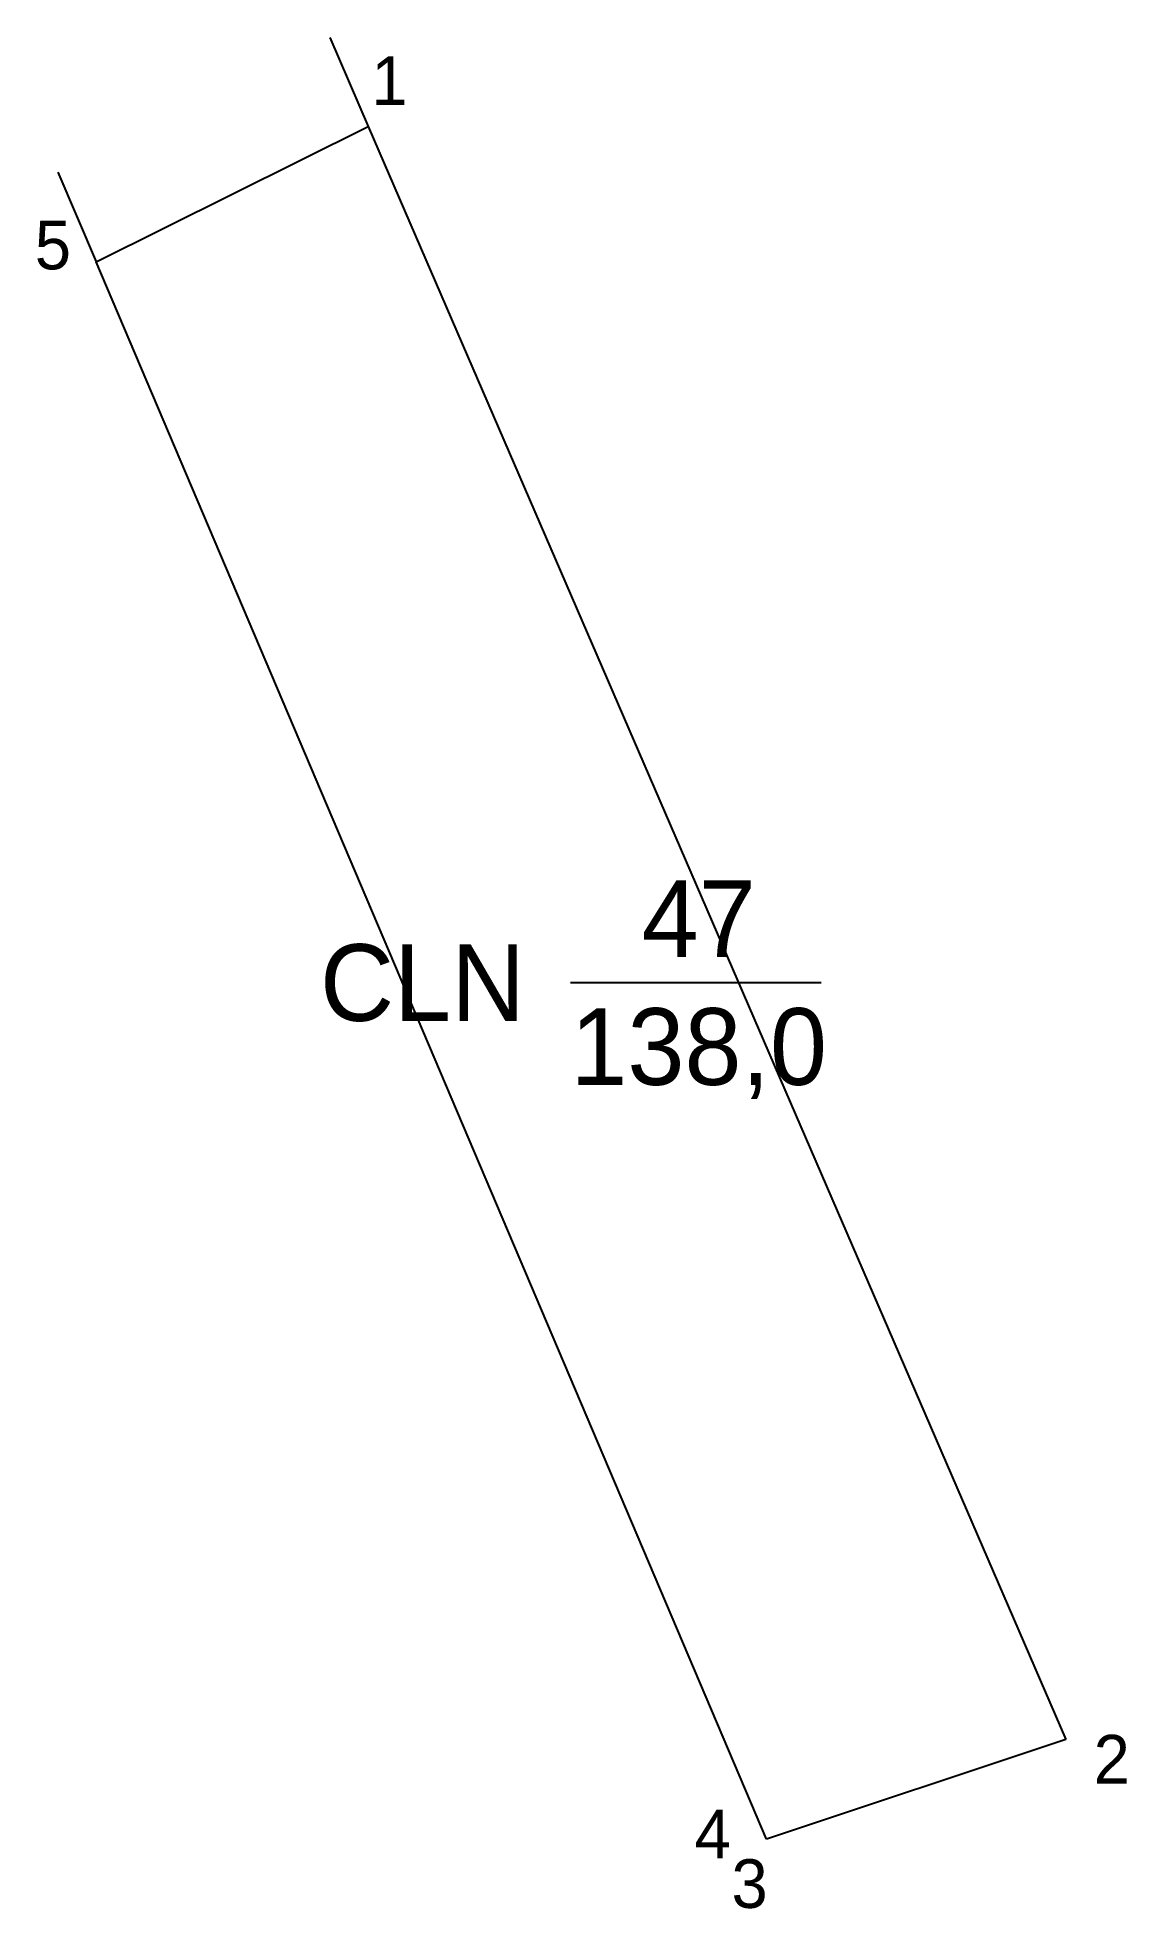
# Model space of a CAD drawing. Extents: x 550703.8 to 550721.3, y 1838317.1 to 1838347.1.
import ezdxf

# ---------------------------------------------------------------- set-up
doc = ezdxf.new("R2010")
doc.units = 0
for name, color, linetype in [('CanhThua', 7, 'Continuous'), ('NhanDiaChinhThua', 7, 'Continuous'), ('RauThua', 7, 'Continuous'), ('SoHieuDinhThua', 7, 'Continuous')]:
    doc.layers.add(name, color=color, linetype=linetype)

msp = doc.modelspace()

# ---------------------------------------------------------------- linework, layer by layer
at = {"layer": 'CanhThua'}
for p, q in [((550704.76, 1838343.51), (550709.126, 1838345.682)), ((550709.126, 1838345.682), (550720.317, 1838319.811)), ((550715.35, 1838318.6), (550704.76, 1838343.51)), ((550720.317, 1838319.811), (550715.516, 1838318.211)), ((550715.516, 1838318.211), (550715.35, 1838318.6))]:
    msp.add_line(p, q, dxfattribs=at)
at = {"layer": 'NhanDiaChinhThua'}
msp.add_line((550712.37, 1838331.95), (550716.396, 1838331.95), dxfattribs=at)
at = {"layer": 'RauThua'}
for p, q in [((550708.509, 1838347.11), (550709.126, 1838345.682)), ((550704.148, 1838344.95), (550704.76, 1838343.51))]:
    msp.add_line(p, q, dxfattribs=at)

# ---------------------------------------------------------------- texts
at = {"layer": 'NhanDiaChinhThua'}
for s, p in [('47', (550713.515, 1838332.36)), ('CLN', (550708.353, 1838331.335)), ('138,0', (550712.37, 1838330.309))]:
    msp.add_text(s, height=1.2304, dxfattribs=at).set_placement(p)
at = {"layer": 'SoHieuDinhThua'}
for s, p in [('1', (550709.176, 1838346.025)), ('5', (550703.777, 1838343.39)), ('2', (550720.765, 1838319.102)), ('4', (550714.363, 1838317.904)), ('3', (550714.955, 1838317.108))]:
    msp.add_text(s, height=0.781, dxfattribs=at).set_placement(p)

doc.saveas('drawing.dxf')
